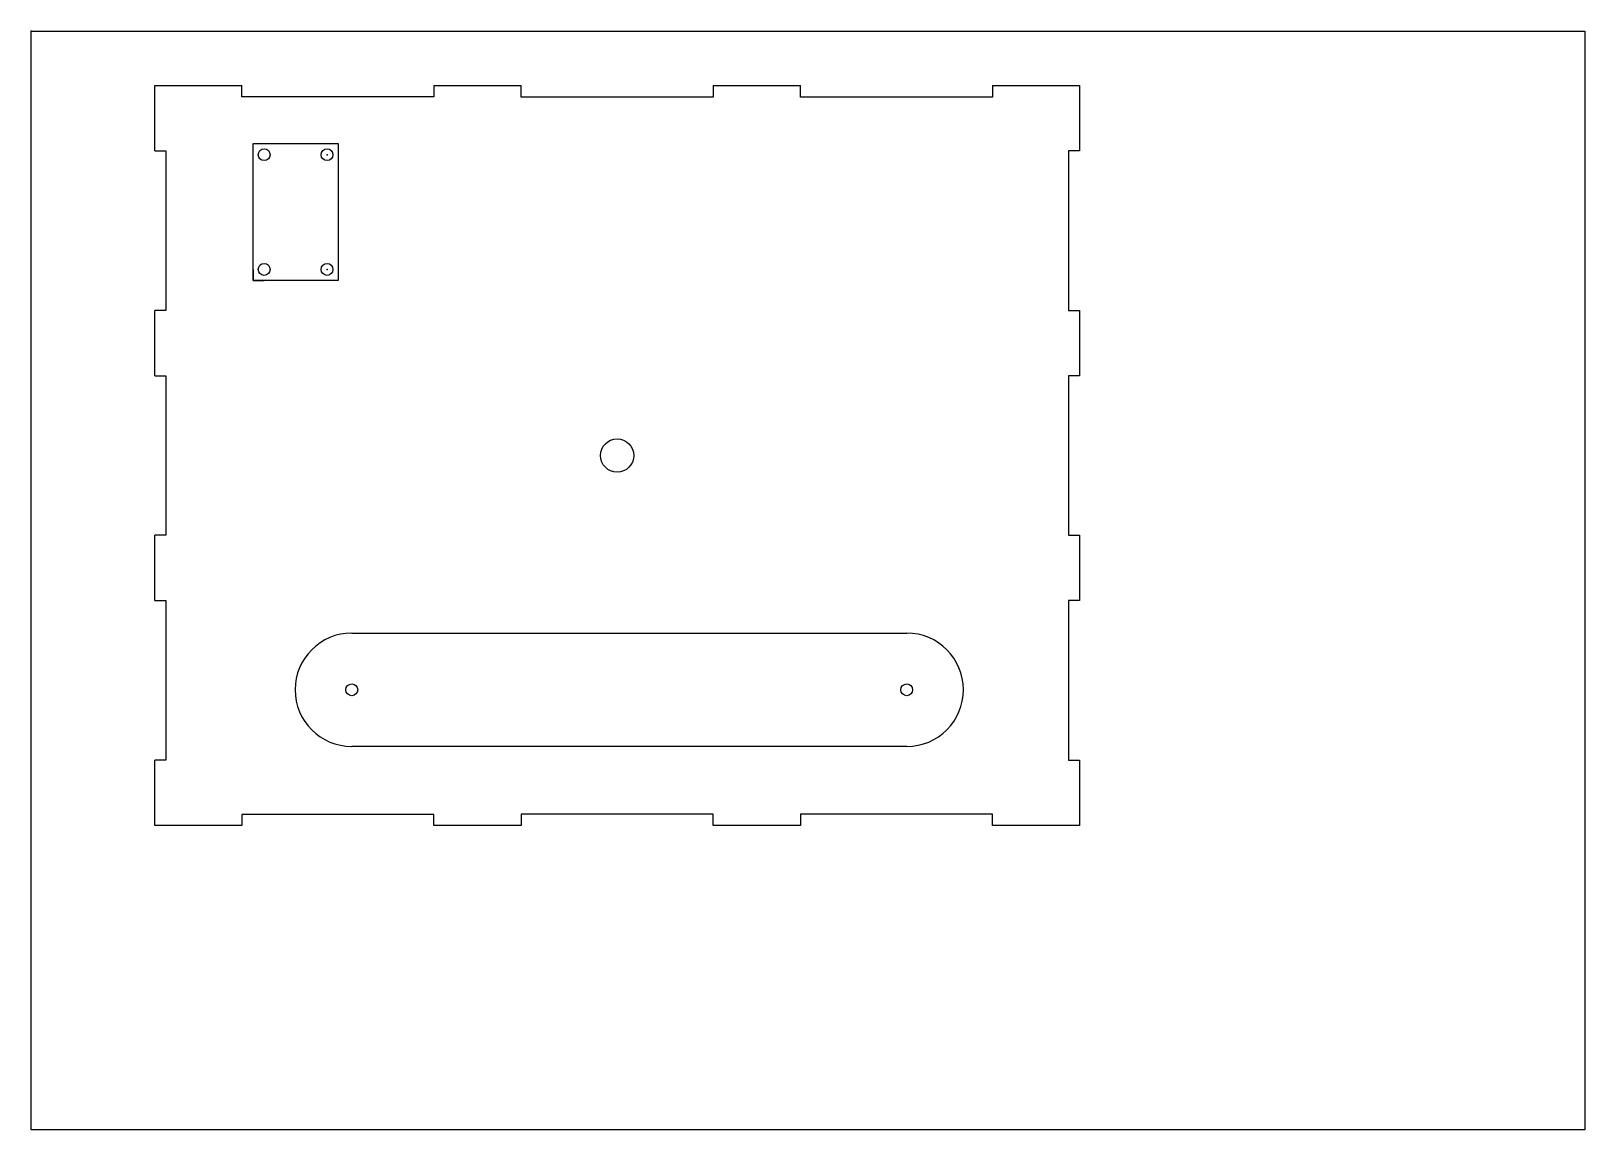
# Model space of a CAD drawing. Header units: millimetres. Extents: x 0 to 420, y -297 to 0.
import ezdxf

# ---------------------------------------------------------------- set-up
doc = ezdxf.new("R2010")
doc.units = ezdxf.units.MM
doc.header["$MEASUREMENT"] = 0
doc.layers.add('bottom v3_Sketch1', color=7, linetype='Continuous')

msp = doc.modelspace()

# ---------------------------------------------------------------- linework, layer by layer
at = {"layer": 'bottom v3_Sketch1'}
for p, q in [((0, 0), (420, 0)), ((0, -297), (0, 0)), ((420, 0), (420, -297)), ((33.41, -14.73), (56.95, -14.73)), ((33.41, -32.38), (33.41, -14.73)), ((56.95, -17.73), (56.95, -14.73)), ((108.9, -14.73), (108.9, -17.73)), ((108.9, -14.73), (132.44, -14.73)), ((132.44, -17.82), (132.44, -14.73)), ((184.39, -14.73), (184.39, -17.82)), ((184.39, -14.73), (207.93, -14.73)), ((207.93, -17.82), (207.93, -14.73)), ((259.88, -14.73), (259.88, -17.82)), ((259.88, -14.73), (281.91, -14.73)), ((281.91, -14.73), (283.41, -14.73)), ((283.41, -14.73), (283.41, -32.38)), ((108.9, -17.73), (56.95, -17.73)), ((184.39, -17.82), (132.44, -17.82)), ((259.88, -17.82), (207.93, -17.82)), ((33.41, -32.38), (36.41, -32.38)), ((36.41, -32.38), (36.41, -75.51)), ((60, -67.42), (60, -30.42)), ((60, -30.42), (63, -30.42)), ((60, -30.42), (83, -30.42)), ((60, -33.42), (60, -30.42)), ((83, -30.42), (83, -67.42)), ((280.41, -32.38), (280.41, -75.51)), ((283.41, -32.38), (280.41, -32.38)), ((60, -64.42), (60, -67.42)), ((60, -67.42), (63, -67.42)), ((83, -67.42), (60, -67.42)), ((33.41, -93.17), (33.41, -75.51)), ((36.41, -75.51), (33.41, -75.51)), ((280.41, -75.51), (283.41, -75.51)), ((283.41, -75.51), (283.41, -93.17)), ((33.41, -93.17), (36.41, -93.17)), ((36.41, -93.17), (36.41, -136.29)), ((283.41, -93.17), (280.41, -93.17)), ((280.41, -93.17), (280.41, -136.29)), ((36.41, -136.29), (33.41, -136.29)), ((33.41, -153.95), (33.41, -136.29)), ((280.41, -136.29), (283.41, -136.29)), ((283.41, -136.29), (283.41, -153.95)), ((33.41, -153.95), (36.41, -153.95)), ((36.41, -153.95), (36.41, -197.08)), ((280.41, -153.95), (280.41, -197.08)), ((283.41, -153.95), (280.41, -153.95)), ((86.68, -162.72), (236.68, -162.72)), ((36.41, -197.08), (33.41, -197.08)), ((33.41, -213.23), (33.41, -197.08)), ((236.68, -193.36), (86.68, -193.36)), ((280.41, -197.08), (283.41, -197.08)), ((283.41, -197.08), (283.41, -213.18)), ((33.41, -214.73), (33.41, -213.23)), ((108.9, -211.73), (56.95, -211.73)), ((56.95, -211.73), (56.95, -214.73)), ((108.9, -214.73), (108.9, -211.73)), ((184.39, -211.64), (132.44, -211.64)), ((132.44, -211.64), (132.44, -214.73)), ((184.39, -214.73), (184.39, -211.64)), ((207.93, -211.64), (207.93, -214.73)), ((259.88, -211.64), (207.93, -211.64)), ((259.88, -214.73), (259.88, -211.64)), ((283.41, -213.18), (283.41, -214.73)), ((56.95, -214.73), (33.41, -214.73)), ((132.44, -214.73), (108.9, -214.73)), ((207.93, -214.73), (184.39, -214.73)), ((283.41, -214.73), (259.88, -214.73)), ((420, -297), (0, -297))]:
    msp.add_line(p, q, dxfattribs=at)
for centre, radius in [((63, -33.42), 1.6), ((80, -33.42), 1.6), ((63, -64.42), 1.6), ((80, -64.42), 1.6), ((158.41, -114.73), 4.5), ((86.68, -178.04), 1.6), ((236.68, -178.04), 1.6)]:
    msp.add_circle(centre, radius, dxfattribs=at)
for centre, start, end in [((86.68, -178.04), 90, 270), ((236.68, -178.04), 270, 90)]:
    msp.add_arc(centre, 15.32, start, end, dxfattribs=at)
for p in [(0, 0), (80, -33.42), (80, -64.42)]:
    msp.add_point(p, dxfattribs=at)

doc.saveas('drawing.dxf')
